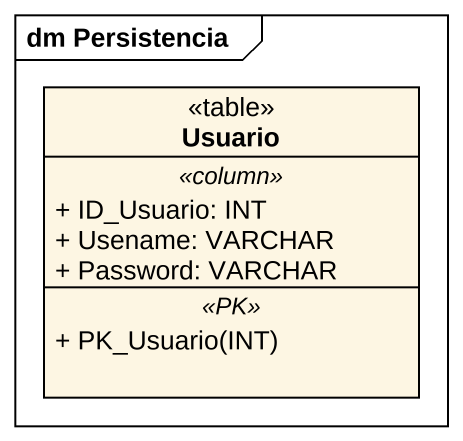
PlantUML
@startuml
mainframe dm Persistencia
hide circle
hide empty members
skinparam classAttributeIconSize 0
class Usuario <<table>> {
  .. <<column>> ..
  + ID_Usuario: INT
  + Usename: VARCHAR
  + Password: VARCHAR
  .. <<PK>> ..
  + PK_Usuario(INT)
}
@enduml
